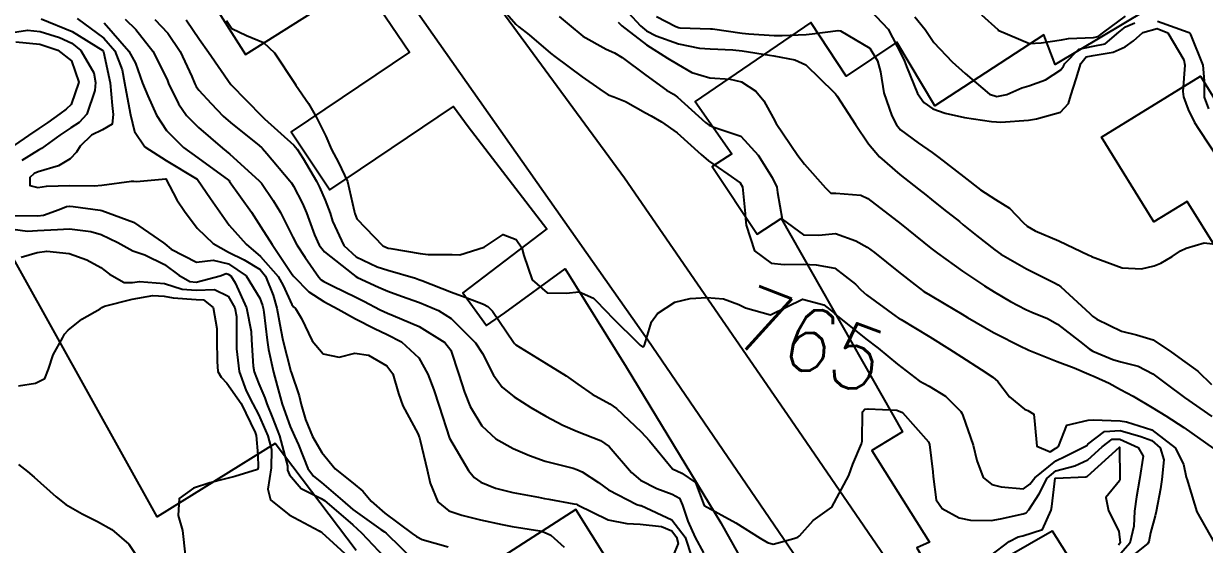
# Model space of a CAD drawing. Header units: metres. Extents: x 318500 to 325275, y 7408834 to 7428799.
# Drawn here: x 322457.8 to 322531.8, y 7421775.4 to 7421808 of the extents above; entities that cross this region are included whole.
import ezdxf
from ezdxf.enums import TextEntityAlignment as Align

# ---------------------------------------------------------------- set-up
doc = ezdxf.new("R2010")
doc.units = ezdxf.units.M
doc.header["$MEASUREMENT"] = 0
for name, color, linetype in [('Cotas', 45, 'Continuous'), ('Curvas de Nivel 1m', 11, 'Continuous'), ('Curvas de Nivel 5m', 15, 'Continuous'), ('Edificações', 30, 'Continuous'), ('Vias Primárias', 230, 'Continuous')]:
    doc.layers.add(name, color=color, linetype=linetype)
doc.styles.add('Style-STANDARD', font='STANDARD.shx')

msp = doc.modelspace()

# ---------------------------------------------------------------- linework, layer by layer
at = {"layer": 'Curvas de Nivel 1m', "flags": 128}
for points, elevation in [([(322487.792, 7421808.949), (322488.63, 7421807.983), (322488.828, 7421807.815), (322489.471, 7421807.323), (322490.803, 7421806.18), (322491.064, 7421805.956), (322492.781, 7421804.685), (322493.898, 7421803.913), (322494.418, 7421803.556), (322494.765, 7421803.435), (322495.511, 7421803.144), (322496.756, 7421802.443), (322497.116, 7421802.237), (322497.766, 7421801.865), (322498.74, 7421801.174), (322500.254, 7421799.827), (322500.714, 7421799.425), (322501.923, 7421798.587), (322502.694, 7421798.052), (322502.831, 7421797.798), (322503.002, 7421796.123), (322503.02, 7421795.795), (322503.056, 7421795.402), (322503.582, 7421793.786), (322504.629, 7421793.016), (322505.45, 7421792.936), (322506.628, 7421792.959), (322507.454, 7421792.905), (322508.625, 7421792.704), (322509.918, 7421791.7), (322510.25, 7421791.339), (322510.603, 7421791.027), (322512.465, 7421789.671), (322512.589, 7421789.592), (322512.775, 7421789.479), (322514.571, 7421788.398), (322515.811, 7421787.621), (322516.553, 7421787.14), (322517.796, 7421786.343), (322518.534, 7421785.861), (322518.829, 7421785.586), (322519.577, 7421784.63), (322520.513, 7421783.864), (322520.723, 7421783.768), (322521.099, 7421783.551), (322521.155, 7421782.895), (322521.272, 7421781.548), (322522.123, 7421781.182), (322522.479, 7421781.411), (322522.554, 7421781.454), (322522.639, 7421781.528), (322523.159, 7421782.864), (322524.505, 7421783.176), (322524.819, 7421783.191), (322526.505, 7421783.127), (322526.911, 7421783.067), (322528.497, 7421782.563), (322529.947, 7421781.435), (322530.47, 7421780.414), (322530.643, 7421779.609), (322530.699, 7421779.426), (322530.803, 7421779.076), (322531.308, 7421777.417), (322532.402, 7421775.505)], 764), ([(322510.842, 7421808.876), (322511.954, 7421807.679), (322512.806, 7421806.079), (322512.979, 7421805.667), (322513.12, 7421805.34), (322513.811, 7421803.654), (322514.192, 7421803.076), (322514.76, 7421802.687), (322515.542, 7421802.412), (322516.755, 7421802.141), (322518.449, 7421801.897), (322518.753, 7421801.861), (322519.021, 7421801.854), (322520.754, 7421801.972), (322521.258, 7421802.056), (322522.759, 7421802.466), (322523.271, 7421803.019), (322523.422, 7421803.523), (322523.75, 7421804.556), (322524.039, 7421805.518), (322524.376, 7421805.945), (322524.808, 7421806.037), (322526.071, 7421806.231), (322526.817, 7421806.581), (322527.342, 7421806.953), (322527.922, 7421807.464), (322528.833, 7421807.711), (322529.495, 7421807.443), (322530.488, 7421805.75), (322530.56, 7421805.432), (322530.435, 7421803.774), (322530.465, 7421803.433), (322530.762, 7421802.648), (322531.168, 7421801.837), (322531.43, 7421801.42), (322532.721, 7421799.449)], 759), ([(322458.875, 7421808.334), (322460.817, 7421807.522), (322462.746, 7421806.331), (322462.799, 7421806.266), (322463.199, 7421804.324), (322463.329, 7421802.894), (322463.394, 7421802.32), (322463.333, 7421801.729), (322462.736, 7421801.364), (322462.045, 7421801.025), (322461.334, 7421800.351), (322461.104, 7421799.964), (322460.708, 7421799.56), (322459.961, 7421799.107), (322458.695, 7421798.737), (322458.44, 7421798.638), (322458.173, 7421798.388), (322458.171, 7421797.873), (322458.684, 7421797.759), (322459.225, 7421797.834), (322460.685, 7421797.888), (322462.214, 7421797.866), (322462.686, 7421797.892), (322464.546, 7421798.159), (322464.689, 7421798.158), (322464.862, 7421798.124), (322466.464, 7421798.282), (322466.674, 7421798.296), (322466.69, 7421798.291), (322467.387, 7421796.98), (322467.867, 7421796.262), (322468.654, 7421795.201), (322469.662, 7421794.235), (322470.632, 7421793.707), (322471.609, 7421793.226), (322472.616, 7421792.613), (322472.951, 7421792.195), (322473.414, 7421791.003), (322473.66, 7421790.184), (322473.912, 7421788.837), (322474.026, 7421788.178), (322474.531, 7421786.22), (322474.547, 7421786.17), (322475.052, 7421784.698), (322475.185, 7421784.16), (322475.446, 7421783.205), (322475.895, 7421782.149), (322476.465, 7421781.152), (322477.313, 7421780.131), (322478.441, 7421779.221), (322479.042, 7421778.717), (322479.555, 7421778.103), (322480.419, 7421777.353), (322482.138, 7421776.064), (322482.397, 7421775.873), (322482.752, 7421775.699), (322484.388, 7421775.233)], 771), ([(322462.826, 7421808.065), (322464.371, 7421806.306), (322464.789, 7421805.557), (322465.234, 7421804.295), (322465.56, 7421803.494), (322466.115, 7421802.286), (322466.736, 7421801.325), (322467.812, 7421800.264), (322468.71, 7421799.611), (322470.621, 7421798.221), (322470.655, 7421798.186), (322470.689, 7421798.138), (322472.065, 7421796.206), (322472.656, 7421795.299), (322473.352, 7421794.189), (322474.612, 7421792.299), (322474.709, 7421792.169), (322475.653, 7421791.207), (322476.595, 7421790.611), (322477.494, 7421790.131), (322478.581, 7421789.522), (322479.768, 7421788.907), (322480.567, 7421788.535), (322481.464, 7421788.076), (322482.545, 7421787.08), (322483.12, 7421786.054), (322483.491, 7421785.08), (322483.829, 7421784.047), (322484.48, 7421782.04), (322485.654, 7421780.022), (322486.011, 7421779.582), (322486.443, 7421779.294), (322487.356, 7421778.913), (322488.437, 7421778.639), (322490.059, 7421778.338), (322490.433, 7421778.269), (322490.697, 7421778.221), (322492.275, 7421777.932), (322492.43, 7421777.9), (322492.487, 7421777.872), (322494.415, 7421776.922), (322495.595, 7421776.706), (322496.412, 7421776.654), (322497.756, 7421776.514), (322498.406, 7421776.237), (322498.707, 7421775.845), (322498.803, 7421775.435), (322498.379, 7421774.437)], 769), ([(322464.15, 7421808.31), (322464.82, 7421807.651), (322465.871, 7421806.289), (322466.774, 7421804.519), (322466.869, 7421804.279), (322467.48, 7421802.991), (322467.994, 7421802.261), (322468.739, 7421801.512), (322470.247, 7421800.227), (322470.714, 7421799.837), (322472.526, 7421798.202), (322472.688, 7421798.018), (322473.43, 7421796.941), (322473.885, 7421796.182), (322474.647, 7421794.651), (322474.906, 7421794.166), (322475.42, 7421793.366), (322476.275, 7421792.145), (322476.44, 7421791.974), (322476.607, 7421791.861), (322477.143, 7421791.596), (322478.598, 7421790.878), (322479.11, 7421790.627), (322480.137, 7421790.097), (322480.587, 7421789.875), (322480.939, 7421789.731), (322482.575, 7421789.037), (322484.178, 7421788.044), (322484.553, 7421787.553), (322485.06, 7421786.032), (322485.421, 7421784.928), (322485.774, 7421784.021), (322486.492, 7421782.816), (322487.372, 7421781.997), (322488.471, 7421781.39), (322489.482, 7421780.952), (322490.46, 7421780.61), (322492.227, 7421780.159), (322492.452, 7421780.087), (322492.792, 7421779.925), (322493.803, 7421779.269), (322494.439, 7421778.809), (322496.219, 7421777.882), (322496.429, 7421777.834), (322496.486, 7421777.822), (322498.416, 7421776.921), (322499.246, 7421775.837), (322499.65, 7421774.562)], 768), ([(322465.996, 7421808.288), (322466.817, 7421807.428), (322467.587, 7421806.268), (322468.325, 7421804.709), (322468.508, 7421804.254), (322468.597, 7421804.081), (322468.766, 7421803.849), (322469.529, 7421803.009), (322470.291, 7421802.227), (322470.744, 7421801.829), (322472.543, 7421800.382), (322472.721, 7421800.236), (322472.76, 7421800.199), (322473.029, 7421799.881), (322474.472, 7421798.173), (322474.564, 7421798.047), (322474.687, 7421797.845), (322475.263, 7421796.748), (322475.517, 7421796.157), (322476.013, 7421794.786), (322476.298, 7421794.145), (322476.634, 7421793.718), (322478.419, 7421792.316), (322478.611, 7421792.182), (322478.715, 7421792.118), (322480.019, 7421791.513), (322480.602, 7421791.259), (322481.469, 7421790.948), (322482.595, 7421790.548), (322483.777, 7421790.048), (322484.583, 7421789.542), (322486.101, 7421788.017), (322486.55, 7421787.349), (322487.228, 7421786), (322487.779, 7421785.248), (322488.517, 7421784.639), (322489.57, 7421783.969), (322490.502, 7421783.418), (322491.569, 7421782.869), (322492.488, 7421782.455), (322493.935, 7421781.908), (322494.474, 7421781.524), (322495.869, 7421779.886), (322496.445, 7421779.407), (322497.461, 7421778.885), (322498.437, 7421778.541), (322498.884, 7421778.293), (322499.082, 7421777.84), (322499.412, 7421776.838), (322499.873, 7421775.828), (322500.386, 7421774.862)], 767), ([(322467.975, 7421808.263), (322468.812, 7421807.025), (322469.363, 7421806.242), (322470.77, 7421804.22), (322472.728, 7421802.2), (322472.75, 7421802.182), (322472.888, 7421802.058), (322474.724, 7421800.415), (322474.929, 7421800.167), (322475.294, 7421799.579), (322476.128, 7421798.148), (322476.322, 7421797.781), (322476.678, 7421796.952), (322476.991, 7421796.137), (322477.147, 7421795.651), (322477.85, 7421794.128), (322478.629, 7421793.4), (322479.931, 7421792.79), (322480.617, 7421792.571), (322482.332, 7421792.064), (322482.546, 7421791.998), (322482.609, 7421791.976), (322482.748, 7421791.92), (322484.602, 7421791.197), (322485.452, 7421790.88), (322486.594, 7421790.436), (322486.879, 7421790.292), (322487.16, 7421790.001), (322488.477, 7421788.066), (322488.538, 7421787.98), (322488.56, 7421787.955), (322488.638, 7421787.9), (322490.541, 7421786.718), (322491.777, 7421785.941), (322492.229, 7421785.637), (322492.525, 7421785.422), (322493.412, 7421784.81), (322494.513, 7421784.192), (322494.938, 7421783.896), (322496.488, 7421782.437), (322497.008, 7421781.872), (322498.454, 7421780.125), (322499.042, 7421779.841), (322499.89, 7421779.274), (322500.43, 7421777.82), (322502.414, 7421776.727), (322503.933, 7421775.777), (322504.396, 7421775.51), (322504.749, 7421775.41), (322506.056, 7421775.745), (322506.299, 7421775.844), (322506.403, 7421775.929), (322507.264, 7421776.885), (322508.43, 7421777.72), (322509.494, 7421779.704), (322509.754, 7421780.407), (322510.298, 7421781.693), (322510.326, 7421781.849), (322510.366, 7421783.692), (322510.512, 7421783.859), (322510.711, 7421783.886), (322512.511, 7421783.797), (322512.867, 7421783.656), (322514.483, 7421781.823), (322514.552, 7421781.639), (322514.761, 7421779.941), (322514.793, 7421779.635), (322514.982, 7421778.176), (322515.346, 7421777.626), (322516.422, 7421777.053), (322517.12, 7421776.899), (322518.42, 7421776.889), (322519.004, 7421776.992), (322520.426, 7421777.292), (322520.615, 7421777.369), (322520.782, 7421777.555), (322521.438, 7421778.552), (322521.923, 7421779.538), (322522.465, 7421779.989), (322523.67, 7421780.316), (322524.472, 7421780.679), (322525.375, 7421781.497), (322525.996, 7421781.978), (322526.488, 7421781.987), (322527.636, 7421781.463), (322527.937, 7421780.921), (322527.711, 7421779.461), (322527.535, 7421778.373), (322527.401, 7421777.465), (322527.351, 7421776.531), (322527.107, 7421775.469), (322526.392, 7421774.649)], 766), ([(322491.352, 7421808.469), (322491.982, 7421807.943), (322492.819, 7421807.229), (322494.282, 7421806.433), (322494.804, 7421806.191), (322495.299, 7421805.895), (322496.784, 7421804.787), (322498.063, 7421803.861), (322498.512, 7421803.599), (322498.766, 7421803.425), (322500.512, 7421801.832), (322500.747, 7421801.651), (322501.029, 7421801.543), (322502.737, 7421800.962), (322503.809, 7421799.784), (322504.699, 7421798.371), (322504.993, 7421797.767), (322505.021, 7421797.432), (322505.314, 7421795.764), (322506.656, 7421794.791), (322507.624, 7421794.767), (322508.657, 7421794.863), (322509.941, 7421794.41), (322510.645, 7421794.006), (322511.112, 7421793.685), (322512.622, 7421792.468), (322513.649, 7421791.654), (322514.207, 7421791.246), (322514.604, 7421791.002), (322515.464, 7421790.493), (322516.592, 7421789.819), (322516.938, 7421789.607), (322518.576, 7421788.663), (322520.376, 7421787.749), (322520.561, 7421787.659), (322520.787, 7421787.557), (322522.55, 7421786.843), (322523.611, 7421786.458), (322524.546, 7421786.061), (322524.934, 7421785.894), (322525.823, 7421785.491), (322526.534, 7421785.103), (322527.315, 7421784.682), (322528.518, 7421783.973), (322529.366, 7421783.441), (322530.499, 7421782.717), (322532.353, 7421781.402)], 763), ([(322495.05, 7421808.115), (322495.276, 7421807.896), (322496.812, 7421806.698), (322498.136, 7421805.86), (322498.794, 7421805.457), (322499.666, 7421804.962), (322500.782, 7421804.618), (322502.054, 7421804.537), (322502.779, 7421804.374), (322503.669, 7421803.787), (322504.166, 7421803.181), (322504.753, 7421802.119), (322504.952, 7421801.768), (322505.388, 7421801.116), (322506.301, 7421799.754), (322506.712, 7421799.225), (322508.032, 7421797.73), (322508.363, 7421797.401), (322508.687, 7421797.395), (322510.256, 7421797.267), (322510.684, 7421797.067), (322512.516, 7421795.672), (322512.668, 7421795.545), (322513.226, 7421795.097), (322514.645, 7421793.945), (322515.048, 7421793.634), (322516.623, 7421792.504), (322518, 7421791.596), (322518.606, 7421791.22), (322519.637, 7421790.611), (322520.595, 7421790.105), (322520.978, 7421789.939), (322521.946, 7421789.54), (322522.585, 7421789.191), (322523.958, 7421788.127), (322524.562, 7421787.639), (322524.781, 7421787.507), (322526.049, 7421786.981), (322526.554, 7421786.832), (322527.636, 7421786.549), (322528.546, 7421786.077), (322529.383, 7421785.442), (322530.528, 7421784.599), (322532.251, 7421783.404)], 762), ([(322495.662, 7421808.716), (322496.453, 7421807.884), (322496.826, 7421807.581), (322497.428, 7421807.263), (322498.814, 7421806.765), (322500.149, 7421806.497), (322500.809, 7421806.447), (322502.227, 7421806.39), (322502.808, 7421806.326), (322504.523, 7421806.055), (322504.804, 7421806.013), (322506.11, 7421805.757), (322506.795, 7421805.44), (322508.566, 7421803.723), (322508.664, 7421803.617), (322508.768, 7421803.489), (322509.454, 7421802.407), (322509.908, 7421801.703), (322510.732, 7421800.489), (322511.426, 7421799.683), (322512.703, 7421798.564), (322513.864, 7421797.652), (322514.326, 7421797.285), (322514.684, 7421797.003), (322515.442, 7421796.393), (322516.435, 7421795.614), (322516.667, 7421795.422), (322517.504, 7421794.754), (322518.644, 7421793.847), (322519.029, 7421793.584), (322520.627, 7421792.666), (322522.351, 7421791.797), (322522.612, 7421791.658), (322522.786, 7421791.528), (322524.593, 7421789.855), (322524.777, 7421789.693), (322525.05, 7421789.503), (322526.579, 7421788.747), (322527.531, 7421788.51), (322528.571, 7421788.215), (322529.726, 7421787.438), (322530.554, 7421786.828), (322531.373, 7421786.242), (322532.223, 7421785.405)], 761), ([(322513.631, 7421808.451), (322514.284, 7421807.648), (322514.818, 7421806.85), (322515.979, 7421805.622), (322516.789, 7421804.904), (322518.309, 7421803.595), (322518.769, 7421803.467), (322519.399, 7421803.581), (322520.333, 7421804.011), (322520.779, 7421804.13), (322521.821, 7421804.508), (322522.794, 7421805.133), (322522.961, 7421805.365), (322523.043, 7421805.528), (322523.908, 7421806.425), (322524.816, 7421806.604), (322525.56, 7421806.758), (322526.421, 7421807.486), (322526.833, 7421807.816), (322527.429, 7421808.065)], 758), ([(322517.811, 7421808.571), (322518.831, 7421807.649), (322518.86, 7421807.619), (322518.907, 7421807.589), (322520.818, 7421806.787), (322521.544, 7421806.824), (322522.822, 7421807.017), (322523.265, 7421807.084), (322524.825, 7421807.159), (322525.115, 7421807.217), (322525.483, 7421807.5), (322526.84, 7421808.498)], 757), ([(322528.837, 7421808.176), (322530.766, 7421807.496), (322530.83, 7421807.469), (322530.859, 7421807.458), (322530.878, 7421807.429), (322530.913, 7421807.344), (322531.689, 7421805.417), (322531.766, 7421804.435), (322531.766, 7421803.415), (322532.044, 7421802.692)], 758), ([(322456.81, 7421807.425), (322458.036, 7421807.609), (322458.817, 7421807.522), (322460.031, 7421807.149), (322460.807, 7421806.809), (322461.369, 7421806.351), (322462.179, 7421804.939), (322462.298, 7421804.337), (322462.255, 7421803.828), (322461.741, 7421802.345), (322461.258, 7421801.837), (322460.737, 7421801.492), (322460.057, 7421801.04), (322459.128, 7421800.376), (322458.893, 7421800.202), (322458.716, 7421800.091), (322457.663, 7421799.438)], 772), ([(322457.299, 7421806.894), (322458.805, 7421806.741), (322459.937, 7421806.369), (322460.79, 7421805.683), (322461.238, 7421804.353), (322460.756, 7421802.964), (322460.456, 7421802.66), (322460.053, 7421802.367), (322459.291, 7421801.825), (322458.736, 7421801.457), (322458.096, 7421801.023), (322457.212, 7421800.403)], 773), ([(322457.069, 7421795.999), (322458.664, 7421795.985), (322459.019, 7421796.022), (322460.02, 7421796.367), (322460.478, 7421796.556), (322460.672, 7421796.581), (322460.884, 7421796.568), (322462.577, 7421796.331), (322462.67, 7421796.311), (322462.689, 7421796.31), (322464.659, 7421795.588), (322466.558, 7421794.281), (322466.639, 7421794.214), (322467.027, 7421793.881), (322468.622, 7421793.068), (322469.664, 7421793.194), (322470.621, 7421792.98), (322471.729, 7421792.209), (322472.596, 7421790.812), (322472.748, 7421790.354), (322472.791, 7421790.197), (322472.836, 7421789.946), (322473.046, 7421788.193), (322473.134, 7421787.609), (322473.437, 7421786.186), (322473.666, 7421785.327), (322473.985, 7421784.178), (322474.489, 7421782.771), (322474.767, 7421782.166), (322475.011, 7421781.623), (322475.597, 7421780.153), (322475.951, 7421779.653), (322476.441, 7421779.26), (322477.761, 7421778.127), (322478.422, 7421777.567), (322480.174, 7421776.323), (322480.401, 7421776.171), (322480.503, 7421776.088), (322482.373, 7421774.277)], 772), ([(322456.652, 7421795.197), (322458.025, 7421795.013), (322458.65, 7421795.052), (322459.901, 7421795.118), (322460.652, 7421795.158), (322461.985, 7421795.005), (322462.647, 7421794.816), (322463.683, 7421794.314), (322464.632, 7421793.787), (322465.385, 7421793.536), (322466.62, 7421792.935), (322467.516, 7421792.266), (322468.203, 7421791.853), (322468.606, 7421791.827), (322470.103, 7421792.228), (322470.477, 7421792.357), (322470.612, 7421792.332), (322470.76, 7421792.219), (322471.032, 7421791.789), (322471.741, 7421790.208), (322472.035, 7421788.738), (322472.066, 7421788.205), (322472.175, 7421786.564), (322472.239, 7421786.203), (322472.523, 7421785.459), (322472.896, 7421784.577), (322473.025, 7421784.192), (322473.375, 7421783.308), (322473.817, 7421782.18), (322474.322, 7421780.302), (322474.325, 7421780.172), (322474.322, 7421780.045), (322474.446, 7421779.751), (322475.174, 7421778.895), (322476.431, 7421778.269), (322476.638, 7421778.138), (322478.407, 7421776.614), (322478.968, 7421776.111), (322480.378, 7421774.612)], 773), ([(322457.629, 7421793.391), (322458.629, 7421793.673), (322459.239, 7421793.766), (322460.629, 7421793.615), (322461.752, 7421793.214), (322462.616, 7421792.736), (322463.174, 7421792.322), (322464.089, 7421791.792), (322464.605, 7421791.801), (322465.036, 7421791.866), (322466.605, 7421791.737), (322467.72, 7421791.382), (322468.601, 7421791.311), (322469.741, 7421791.372), (322470.597, 7421790.946), (322471.017, 7421790.216), (322471.123, 7421789.673), (322471.124, 7421788.214), (322471.131, 7421787.634), (322471.281, 7421786.212), (322471.722, 7421785.004), (322472.153, 7421784.204), (322472.5, 7421783.534), (322473.089, 7421782.191), (322473.319, 7421781.335), (322473.291, 7421780.187), (322473.088, 7421778.841), (322473.257, 7421778.188), (322474.416, 7421777.238), (322476.314, 7421776.228), (322476.401, 7421776.183), (322476.465, 7421776.139), (322478.374, 7421774.395)], 774), ([(322518.391, 7421774.68), (322519.554, 7421775.568), (322520.108, 7421775.859), (322520.405, 7421775.914), (322521.638, 7421776.316), (322522.176, 7421777.534), (322522.211, 7421777.756), (322522.44, 7421779.53), (322522.46, 7421779.546), (322524.356, 7421779.616), (322524.461, 7421779.659), (322526.46, 7421781.48), (322526.485, 7421779.504), (322526.484, 7421779.48), (322526.48, 7421779.46), (322526.458, 7421779.363), (322525.604, 7421778.331), (322525.78, 7421777.49), (322526.411, 7421776.223), (322526.496, 7421775.479), (322526.399, 7421775.331)], 767), ([(322457.469, 7421780.395), (322458.025, 7421779.965), (322458.442, 7421779.602), (322459.824, 7421778.366), (322460.423, 7421777.886), (322461.448, 7421777.311), (322462.407, 7421776.82), (322463.303, 7421776.316), (322464.386, 7421775.39), (322465.105, 7421774.293)], 776)]:
    msp.add_lwpolyline(points, dxfattribs=dict(at, elevation=elevation))
at = {"layer": 'Curvas de Nivel 5m', "flags": 128}
for points, elevation in [([(322461.148, 7421808.355), (322462.812, 7421807.116), (322463.495, 7421806.32), (322463.956, 7421805.138), (322464.112, 7421804.31), (322464.2, 7421803.744), (322464.478, 7421802.304), (322464.734, 7421801.258), (322465.381, 7421800.293), (322466.707, 7421799.444), (322468.662, 7421798.279), (322468.69, 7421798.263), (322469.495, 7421797.055), (322470.076, 7421796.229), (322470.657, 7421795.386), (322471.72, 7421794.209), (322472.629, 7421793.435), (322473.736, 7421792.183), (322474.043, 7421791.617), (322474.592, 7421790.415), (322474.701, 7421790.278), (322474.826, 7421790.166), (322475.192, 7421789.55), (322475.87, 7421788.15), (322476.548, 7421787.325), (322477.549, 7421787.126), (322478.549, 7421787.381), (322479.402, 7421787.253), (322480.537, 7421786.585), (322480.929, 7421786.084), (322481.279, 7421784.84), (322481.556, 7421784.074), (322482.484, 7421782.331), (322482.595, 7421782.059), (322482.634, 7421781.902), (322483.064, 7421780.054), (322483.271, 7421779.222), (322483.733, 7421778.047), (322484.422, 7421777.491), (322485.236, 7421777.21), (322486.414, 7421776.92), (322487.776, 7421776.623), (322488.408, 7421776.507), (322490.133, 7421776.234), (322490.403, 7421776.158), (322490.816, 7421775.954), (322491.664, 7421775.216)], 770), ([(322470.489, 7421808.225), (322470.822, 7421807.71), (322471.755, 7421807.271), (322472.81, 7421806.845), (322473.512, 7421806.189), (322474.772, 7421804.282), (322474.847, 7421804.169), (322475.627, 7421803.025), (322476.148, 7421802.149), (322476.732, 7421800.963), (322477.079, 7421800.136), (322477.521, 7421799.319), (322478.082, 7421798.126), (322478.497, 7421796.297), (322478.533, 7421796.121), (322478.665, 7421795.784), (322480.285, 7421794.095), (322480.638, 7421793.96), (322480.792, 7421793.933), (322482.633, 7421793.617), (322483.137, 7421793.551), (322484.633, 7421793.56), (322485.124, 7421793.542), (322486.64, 7421794.01), (322487.83, 7421794.815), (322488.648, 7421794.489), (322489.014, 7421793.976), (322489.122, 7421793.486), (322489.649, 7421791.97), (322490.602, 7421791.156), (322491.789, 7421791.13), (322492.603, 7421791.21), (322493.506, 7421790.823), (322494.391, 7421789.903), (322494.587, 7421789.687), (322496.425, 7421787.881), (322496.558, 7421787.767), (322496.656, 7421787.781), (322496.69, 7421787.878), (322497.128, 7421789.325), (322497.518, 7421789.866), (322498.597, 7421790.574), (322499.555, 7421790.791), (322500.6, 7421790.851), (322501.636, 7421790.773), (322502.596, 7421790.413), (322503.013, 7421790.212), (322504.59, 7421789.77), (322506.6, 7421790.751), (322507.925, 7421790.399), (322508.592, 7421789.874), (322508.67, 7421789.798), (322508.758, 7421789.717), (322510.569, 7421788.274), (322511.338, 7421787.678), (322512.545, 7421786.684), (322513.905, 7421785.646), (322514.527, 7421785.304), (322515.563, 7421784.667), (322516.511, 7421783.721), (322516.584, 7421783.609), (322516.651, 7421783.466), (322517.284, 7421781.602), (322517.523, 7421780.652), (322517.926, 7421779.588), (322518.453, 7421779.13), (322519.04, 7421778.985), (322520.45, 7421778.868), (322520.852, 7421779.156), (322521.153, 7421779.55), (322522.471, 7421780.62), (322523.08, 7421780.918), (322524.298, 7421781.512), (322524.405, 7421781.587), (322524.482, 7421781.67), (322525.518, 7421782.471), (322526.496, 7421782.516), (322527.796, 7421782.155), (322528.487, 7421781.893), (322529.016, 7421781.445), (322529.237, 7421780.678), (322529.109, 7421779.444), (322529.025, 7421778.871), (322528.768, 7421777.447), (322528.703, 7421777.171), (322528.41, 7421776.108), (322528.309, 7421775.544), (322528.243, 7421775.452), (322526.385, 7421773.96)], 765), ([(322497.447, 7421808.482), (322498.659, 7421807.853), (322498.829, 7421807.781), (322498.915, 7421807.763), (322500.828, 7421807.704), (322500.965, 7421807.691), (322502.824, 7421807.429), (322503.229, 7421807.389), (322504.823, 7421807.279), (322505.315, 7421807.272), (322506.824, 7421807.349), (322507.191, 7421807.378), (322508.828, 7421807.59), (322508.97, 7421807.575), (322510.812, 7421806.485), (322511.305, 7421805.685), (322511.475, 7421804.998), (322511.691, 7421803.681), (322512.187, 7421802.244), (322512.481, 7421801.673), (322512.745, 7421801.362), (322513.842, 7421800.545), (322514.724, 7421799.94), (322515.14, 7421799.634), (322516.702, 7421798.417), (322517.749, 7421797.599), (322518.684, 7421797.005), (322519.567, 7421796.464), (322520.431, 7421795.564), (322520.667, 7421795.341), (322521.18, 7421795.035), (322522.653, 7421794.406), (322524.542, 7421793.511), (322524.639, 7421793.464), (322524.717, 7421793.431), (322526.629, 7421792.728), (322527.833, 7421792.667), (322528.634, 7421792.853), (322529.061, 7421793.02), (322529.762, 7421793.439), (322530.289, 7421793.79), (322530.648, 7421793.945), (322531.775, 7421794.291), (322532.652, 7421794.176)], 760), ([(322457.455, 7421785.331), (322458.521, 7421785.487), (322459.107, 7421785.791), (322459.346, 7421786.372), (322459.642, 7421787.271), (322460.23, 7421788.363), (322460.355, 7421788.57), (322460.567, 7421788.82), (322461.429, 7421789.496), (322462.587, 7421790.155), (322462.679, 7421790.238), (322462.862, 7421790.326), (322464.595, 7421790.761), (322465.89, 7421790.994), (322466.597, 7421790.951), (322467.157, 7421790.833), (322468.595, 7421790.743), (322469.056, 7421790.704), (322469.663, 7421790.234), (322469.883, 7421788.917), (322469.886, 7421788.23), (322469.917, 7421786.852), (322469.964, 7421786.228), (322470.158, 7421785.857), (322470.523, 7421785.5), (322471.421, 7421784.211), (322472.289, 7421782.396), (322472.348, 7421782.201), (322472.462, 7421780.989), (322472.487, 7421780.199), (322472.449, 7421780.085), (322471.023, 7421779.636), (322470.443, 7421779.487), (322469.45, 7421779.245), (322468.437, 7421778.92), (322467.527, 7421778.264), (322467.473, 7421777.206), (322467.749, 7421776.26), (322467.903, 7421774.732)], 775)]:
    msp.add_lwpolyline(points, dxfattribs=dict(at, elevation=elevation))
at = {"layer": 'Edificações'}
for points in [[(322540.733, 7421816.417), (322522.427, 7421805.457), (322521.72, 7421807.313), (322514.899, 7421802.879), (322512.512, 7421806.856), (322509.328, 7421804.735), (322507.117, 7421808.094), (322499.866, 7421803.144), (322502.165, 7421799.868), (322500.927, 7421799.073), (322503.757, 7421794.83), (322505.261, 7421795.802), (322512.87, 7421782.434), (322510.931, 7421781.265), (322514.556, 7421775.52), (322513.76, 7421775.167), (322515.441, 7421772.338), (322522.25, 7421776.227), (322527.379, 7421768.096), (322522.604, 7421765.09), (322527.566, 7421756.228), (322528.892, 7421757.112), (322533.225, 7421749.511)], [(322469.396, 7421809.725), (322471.697, 7421806.092), (322478.966, 7421810.696), (322481.964, 7421806.238), (322474.54, 7421801.244), (322476.982, 7421797.614), (322484.726, 7421802.822), (322485.647, 7421801.572), (322490.57, 7421795.165), (322485.304, 7421791.16), (322486.792, 7421789.1), (322487.937, 7421789.901), (322491.714, 7421792.647), (322495.546, 7421786.52), (322501.475, 7421776.734), (322506.333, 7421768.09)], [(322532.601, 7421793.826), (322530.713, 7421796.887), (322528.615, 7421795.593), (322525.334, 7421800.912), (322531.534, 7421804.737), (322534.259, 7421800.319)], [(322478.614, 7421775.003), (322473.555, 7421781.705), (322466.143, 7421777.119), (322453.31, 7421800.177)], [(322495.339, 7421772.866), (322492.397, 7421777.57), (322478.849, 7421768.867)]]:
    msp.add_lwpolyline(points, dxfattribs=at)
at = {"layer": 'Vias Primárias'}
for points in [[(323715.644, 7420145.548, 0), (323709.04, 7420132.939)], [(323831.088, 7420001.787, 0), (323833.844, 7420008.443, 0.220888)], [(322486.253, 7421810.89), (322495.444, 7421798.357), (322506.354, 7421782.527), (322517.616, 7421766.057), (322523.972, 7421756.914), (322525.895, 7421754.065), (322528.959, 7421748.796), (322536.657, 7421735.028), (322546.925, 7421716.991), (322557.26, 7421699.022), (322567.246, 7421681.843), (322574.38, 7421669.219, 0.122438), (322580.799, 7421662.439, 0.0718), (322588.493, 7421658.95, 0.025509), (322594.345, 7421657.571), (322631.388, 7421649.481, 0.060537)]]:
    msp.add_lwpolyline(points, format="xyb", dxfattribs=at)
msp.add_lwpolyline([(322576.505, 7421652.693), (322568.339, 7421669.124), (322553.65, 7421694.517), (322540.486, 7421716.863), (322538.42, 7421721.295), (322538.091, 7421722.772), (322537.763, 7421724.085), (322526.596, 7421743.125), (322521.399, 7421751.75), (322510.388, 7421768.418), (322496.903, 7421788.18), (322482.487, 7421808.672)], dxfattribs=at)

# ---------------------------------------------------------------- texts
at = {"layer": 'Cotas', "style": 'Style-STANDARD'}
msp.add_text('765', height=4, rotation=339.21751, dxfattribs=at).set_placement((322507.121, 7421788.195, 765), align=Align.MIDDLE_CENTER)

doc.saveas('drawing.dxf')
